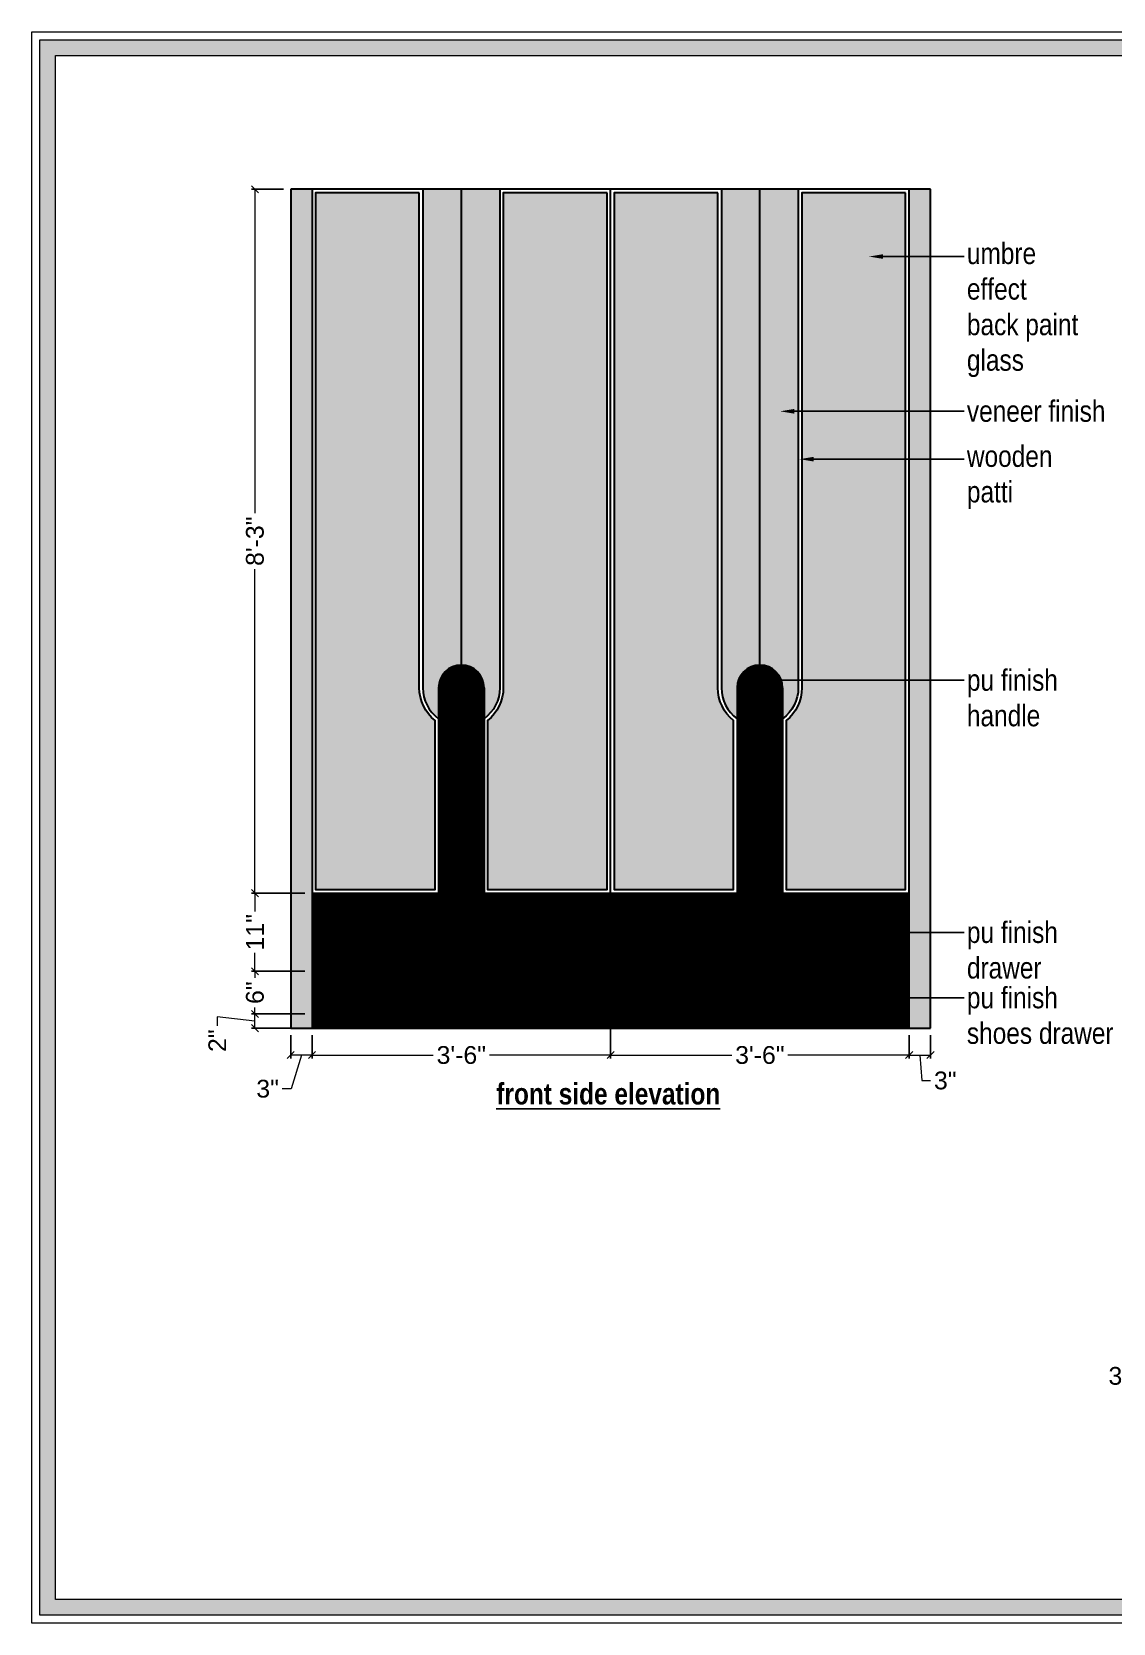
# Model space of a CAD drawing. Header units: millimetres. Extents: x 56222 to 3066687, y -650199 to -121287.
# Drawn here: x 132089.1 to 132241.2, y -184296.9 to -184073 of the extents above; entities that cross this region are included whole.
import ezdxf
from ezdxf import colors
from ezdxf.entities.mleader import LeaderData, LeaderLine
from ezdxf.math import Vec2, Vec3

# ---------------------------------------------------------------- set-up
doc = ezdxf.new("R2010")
doc.units = ezdxf.units.MM
doc.header["$MEASUREMENT"] = 0
doc.header["$PDMODE"] = 35
doc.linetypes.add('DASHEDX2', pattern=[1.5, 1, -0.5])
doc.layers.get('Defpoints').update_dxf_attribs({"color": 220})
doc.layers.add('AR HATCH-7', color=7, linetype='Continuous')
for name, color, linetype, lineweight in [('dim05', 1, 'Continuous', 13), ('Dimension', 10, 'DASHEDX2', 20), ('FURNITURE', 32, 'Continuous', 9), ('Labelling', 1, 'Continuous', 25), ('Text', 7, 'Continuous', 15), ('wall', 7, 'Continuous', 30)]:
    doc.layers.add(name, color=color, linetype=linetype, lineweight=lineweight)
doc.styles.add('Arial', font='arial.ttf')
doc.styles.get("Standard").update_dxf_attribs({"font": 'arial.ttf', "height": 6})
doc.styles.add('style4', font='ARIALN.TTF')
doc.dimstyles.new('ISO-25', dxfattribs={"dimtxt": 2.5, "dimasz": 1, "dimexe": 0.5, "dimexo": 1, "dimtad": 0, "dimdec": 1, "dimlunit": 4, "dimtxsty": 'Standard', "dimblk": 'OBLIQUE', "dimcen": 2.5, "dimclrd": 1, "dimclre": 1, "dimclrt": 5, "dimadec": 0, "dimazin": 0, "dimtfac": 1, "dimtdec": 1, "dimtmove": 0, "dimatfit": 3, "dimfxl": 1, "dimlwd": -1, "dimarcsym": 0})
pattern_1 = [(45, (-484.1158338920504, -221.1737090843963), (-0.08838834764831845, 0.08838834764831845), [])]

# ---------------------------------------------------------------- blocks, each defined once
blk = doc.blocks.new('_Oblique')
at = {"layer": 'wall', "color": 0, "lineweight": -2}
blk.add_line((-0.5, -0.5), (0.5, 0.5), dxfattribs=at)
blk = doc.blocks.new('*D395')
at = {"layer": 'Defpoints', "color": 0, "lineweight": 30, "transparency": 16777216}
for p in [(132244.0675643512, -184247.1192858882), (132247.0675643512, -184252.5040065575), (132247.0675643512, -184258.7678637169)]:
    blk.add_point(p, dxfattribs=at)
at = {"layer": 'dim05', "color": 1, "linetype": 'Continuous', "lineweight": -2, "transparency": 16777216}
for p, q in [((132244.0675643512, -184248.1192858882), (132244.0675643512, -184259.2678637169)), ((132247.0675643512, -184253.5040065575), (132247.0675643512, -184259.2678637169))]:
    blk.add_line(p, q, dxfattribs=at)
at = {"layer": 'dim05', "color": 1, "linetype": 'Continuous', "transparency": 16777216}
for p, q in [((132244.0675643512, -184258.7678637169), (132247.0675643512, -184258.7678637169)), ((132245.5675643512, -184258.7678637169), (132245.4699888273, -184262.0974364854)), ((132245.4699888273, -184262.0974364854), (132244.2199888273, -184262.0974364854))]:
    blk.add_line(p, q, dxfattribs=at)
at = {"layer": 'dim05', "color": 1, "transparency": 16777216, "rotation": 180}
blk.add_blockref('_Oblique', (132244.0675643512, -184258.7678637169), dxfattribs=at)
at = {"layer": 'dim05', "color": 1, "transparency": 16777216}
blk.add_blockref('_Oblique', (132247.0675643512, -184258.7678637169), dxfattribs=at)
at = {"layer": 'dim05', "color": 5, "lineweight": 25, "transparency": 16777216, "insert": (132242.1591088819, -184262.0974364854), "char_height": 2.5, "attachment_point": 5, "style": 'Arial'}
blk.add_mtext('3"', dxfattribs=at)
blk = doc.blocks.new('*D426')
at = {"layer": 'Defpoints', "color": 0, "lineweight": 30, "transparency": 16777216}
for p in [(132170.5322580547, -184211.1812496214), (132128.5322580547, -184213.1812496214), (132170.5322580547, -184216.9646785323)]:
    blk.add_point(p, dxfattribs=at)
at = {"layer": 'dim05', "color": 1, "linetype": 'Continuous', "lineweight": -2, "transparency": 16777216}
for p, q in [((132170.5322580547, -184212.1812496214), (132170.5322580547, -184217.4646785323)), ((132128.5322580547, -184214.1812496214), (132128.5322580547, -184217.4646785323))]:
    blk.add_line(p, q, dxfattribs=at)
at = {"layer": 'dim05', "color": 1, "linetype": 'Continuous', "transparency": 16777216}
for p, q in [((132128.5322580547, -184216.9646785323), (132145.5852935253, -184216.9646785323)), ((132170.5322580547, -184216.9646785323), (132153.479222584, -184216.9646785323))]:
    blk.add_line(p, q, dxfattribs=at)
at = {"layer": 'dim05', "color": 1, "transparency": 16777216, "rotation": 180}
blk.add_blockref('_Oblique', (132128.5322580547, -184216.9646785323), dxfattribs=at)
at = {"layer": 'dim05', "color": 1, "transparency": 16777216}
blk.add_blockref('_Oblique', (132170.5322580547, -184216.9646785323), dxfattribs=at)
at = {"layer": 'dim05', "color": 5, "lineweight": 25, "transparency": 16777216, "insert": (132149.5322580547, -184216.9646785323), "char_height": 2.5, "attachment_point": 5, "style": 'Arial'}
blk.add_mtext('3\'-6"', dxfattribs=at)
blk = doc.blocks.new('*D427')
at = {"layer": 'Defpoints', "color": 0, "lineweight": 30, "transparency": 16777216}
for p in [(132170.5322580547, -184211.1812496214), (132212.5322580547, -184213.1812496214), (132212.5322580547, -184216.9646785323)]:
    blk.add_point(p, dxfattribs=at)
at = {"layer": 'dim05', "color": 1, "linetype": 'Continuous', "lineweight": -2, "transparency": 16777216}
for p, q in [((132170.5322580547, -184212.1812496214), (132170.5322580547, -184217.4646785323)), ((132212.5322580547, -184214.1812496214), (132212.5322580547, -184217.4646785323))]:
    blk.add_line(p, q, dxfattribs=at)
at = {"layer": 'dim05', "color": 1, "linetype": 'Continuous', "transparency": 16777216}
for p, q in [((132170.5322580547, -184216.9646785323), (132187.5852935253, -184216.9646785323)), ((132212.5322580547, -184216.9646785323), (132195.479222584, -184216.9646785323))]:
    blk.add_line(p, q, dxfattribs=at)
at = {"layer": 'dim05', "color": 1, "transparency": 16777216, "rotation": 180}
blk.add_blockref('_Oblique', (132170.5322580547, -184216.9646785323), dxfattribs=at)
at = {"layer": 'dim05', "color": 1, "transparency": 16777216}
blk.add_blockref('_Oblique', (132212.5322580547, -184216.9646785323), dxfattribs=at)
at = {"layer": 'dim05', "color": 5, "lineweight": 25, "transparency": 16777216, "insert": (132191.5322580547, -184216.9646785323), "char_height": 2.5, "attachment_point": 5, "style": 'Arial'}
blk.add_mtext('3\'-6"', dxfattribs=at)
blk = doc.blocks.new('*D428')
at = {"layer": 'Defpoints', "color": 0, "lineweight": 30, "transparency": 16777216}
for p in [(132212.5322580547, -184213.1812496214), (132215.5322580547, -184213.1812496214), (132215.5322580547, -184216.9646785323)]:
    blk.add_point(p, dxfattribs=at)
at = {"layer": 'dim05', "color": 1, "linetype": 'Continuous', "lineweight": -2, "transparency": 16777216}
for p, q in [((132212.5322580547, -184214.1812496214), (132212.5322580547, -184217.4646785323)), ((132215.5322580547, -184214.1812496214), (132215.5322580547, -184217.4646785323))]:
    blk.add_line(p, q, dxfattribs=at)
at = {"layer": 'dim05', "color": 1, "linetype": 'Continuous', "transparency": 16777216}
for p, q in [((132212.5322580547, -184216.9646785323), (132215.5322580547, -184216.9646785323)), ((132214.0322580547, -184216.9646785323), (132214.3014517326, -184220.546752935)), ((132214.3014517326, -184220.546752935), (132215.5514517326, -184220.546752935))]:
    blk.add_line(p, q, dxfattribs=at)
at = {"layer": 'dim05', "color": 1, "transparency": 16777216, "rotation": 180}
blk.add_blockref('_Oblique', (132212.5322580547, -184216.9646785323), dxfattribs=at)
at = {"layer": 'dim05', "color": 1, "transparency": 16777216}
blk.add_blockref('_Oblique', (132215.5322580547, -184216.9646785323), dxfattribs=at)
at = {"layer": 'dim05', "color": 5, "lineweight": 25, "transparency": 16777216, "insert": (132217.612331678, -184220.546752935), "char_height": 2.5, "attachment_point": 5, "style": 'Arial'}
blk.add_mtext('3"', dxfattribs=at)
blk = doc.blocks.new('*D429')
at = {"layer": 'Defpoints', "color": 0, "lineweight": 30, "transparency": 16777216}
for p in [(132125.5322580547, -184213.1812496214), (132128.5322580547, -184213.1812496214), (132125.5322580547, -184216.9646785323)]:
    blk.add_point(p, dxfattribs=at)
at = {"layer": 'dim05', "color": 1, "linetype": 'Continuous', "lineweight": -2, "transparency": 16777216}
for p, q in [((132125.5322580547, -184214.1812496214), (132125.5322580547, -184217.4646785323)), ((132128.5322580547, -184214.1812496214), (132128.5322580547, -184217.4646785323))]:
    blk.add_line(p, q, dxfattribs=at)
at = {"layer": 'dim05', "color": 1, "linetype": 'Continuous', "transparency": 16777216}
for p, q in [((132128.5322580547, -184216.9646785323), (132125.5322580547, -184216.9646785323)), ((132127.0322580547, -184216.9646785323), (132125.5963781092, -184221.7038262772)), ((132125.5963781092, -184221.7038262772), (132124.3463781092, -184221.7038262772))]:
    blk.add_line(p, q, dxfattribs=at)
at = {"layer": 'dim05', "color": 1, "transparency": 16777216, "rotation": 180}
blk.add_blockref('_Oblique', (132125.5322580547, -184216.9646785323), dxfattribs=at)
at = {"layer": 'dim05', "color": 1, "transparency": 16777216}
blk.add_blockref('_Oblique', (132128.5322580547, -184216.9646785323), dxfattribs=at)
at = {"layer": 'dim05', "color": 5, "lineweight": 25, "transparency": 16777216, "insert": (132122.2854981638, -184221.7038262772), "char_height": 2.5, "attachment_point": 5, "style": 'Arial'}
blk.add_mtext('3"', dxfattribs=at)
blk = doc.blocks.new('*D430')
at = {"layer": 'Defpoints', "color": 0, "lineweight": 30, "transparency": 16777216}
for p in [(132120.504905063, -184211.1812496215), (132128.5322580547, -184211.1812496215), (132128.5322580547, -184213.1812496215)]:
    blk.add_point(p, dxfattribs=at)
at = {"layer": 'dim05', "color": 1, "linetype": 'Continuous', "lineweight": -2, "transparency": 16777216}
for p, q in [((132127.5322580547, -184211.1812496215), (132120.004905063, -184211.1812496215)), ((132127.5322580547, -184213.1812496215), (132120.004905063, -184213.1812496215))]:
    blk.add_line(p, q, dxfattribs=at)
at = {"layer": 'dim05', "color": 1, "linetype": 'Continuous', "transparency": 16777216}
for p, q in [((132120.504905063, -184213.1812496215), (132120.504905063, -184211.1812496215)), ((132120.504905063, -184212.1812496215), (132115.2018159775, -184211.6009681484)), ((132115.2018159775, -184211.6009681484), (132115.2018159775, -184212.8509681484))]:
    blk.add_line(p, q, dxfattribs=at)
at = {"layer": 'dim05', "color": 1, "transparency": 16777216}
for p, rotation in [((132120.504905063, -184211.1812496215), 90), ((132120.504905063, -184213.1812496215), 270)]:
    blk.add_blockref('_Oblique', p, dxfattribs=dict(at, rotation=rotation))
at = {"layer": 'dim05', "color": 5, "lineweight": 25, "transparency": 16777216, "insert": (132115.2018159774, -184214.9340172617), "char_height": 2.5, "attachment_point": 5, "rotation": 90, "style": 'Arial'}
blk.add_mtext('2"', dxfattribs=at)
blk = doc.blocks.new('*D431')
at = {"layer": 'Defpoints', "color": 0, "lineweight": 30, "transparency": 16777216}
for p in [(132120.504905063, -184205.1812496215), (132128.5322580547, -184205.1812496215), (132128.5322580547, -184211.1812496215)]:
    blk.add_point(p, dxfattribs=at)
at = {"layer": 'dim05', "color": 1, "linetype": 'Continuous', "lineweight": -2, "transparency": 16777216}
for p, q in [((132127.5322580547, -184205.1812496215), (132120.004905063, -184205.1812496215)), ((132127.5322580547, -184211.1812496215), (132120.004905063, -184211.1812496215))]:
    blk.add_line(p, q, dxfattribs=at)
at = {"layer": 'dim05', "color": 1, "linetype": 'Continuous', "transparency": 16777216}
for p, q in [((132120.504905063, -184205.1812496215), (132120.504905063, -184206.1126957333)), ((132120.504905063, -184211.1812496215), (132120.504905063, -184210.2498035096))]:
    blk.add_line(p, q, dxfattribs=at)
at = {"layer": 'dim05', "color": 1, "transparency": 16777216}
for p, rotation in [((132120.504905063, -184205.1812496215), 90), ((132120.504905063, -184211.1812496215), 270)]:
    blk.add_blockref('_Oblique', p, dxfattribs=dict(at, rotation=rotation))
at = {"layer": 'dim05', "color": 5, "lineweight": 25, "transparency": 16777216, "insert": (132120.5049050629, -184208.1812496215), "char_height": 2.5, "attachment_point": 5, "rotation": 90, "style": 'Arial'}
blk.add_mtext('6"', dxfattribs=at)
blk = doc.blocks.new('*D432')
at = {"layer": 'Defpoints', "color": 0, "lineweight": 30, "transparency": 16777216}
for p in [(132120.504905063, -184194.1812496215), (132128.5322580547, -184194.1812496215), (132128.5322580547, -184205.1812496215)]:
    blk.add_point(p, dxfattribs=at)
at = {"layer": 'dim05', "color": 1, "linetype": 'Continuous', "lineweight": -2, "transparency": 16777216}
for p, q in [((132127.5322580547, -184194.1812496215), (132120.004905063, -184194.1812496215)), ((132127.5322580547, -184205.1812496215), (132120.004905063, -184205.1812496215))]:
    blk.add_line(p, q, dxfattribs=at)
at = {"layer": 'dim05', "color": 1, "linetype": 'Continuous', "transparency": 16777216}
for p, q in [((132120.504905063, -184194.1812496215), (132120.504905063, -184196.7660040553)), ((132120.504905063, -184205.1812496215), (132120.504905063, -184202.5964951876))]:
    blk.add_line(p, q, dxfattribs=at)
at = {"layer": 'dim05', "color": 1, "transparency": 16777216}
for p, rotation in [((132120.504905063, -184194.1812496215), 90), ((132120.504905063, -184205.1812496215), 270)]:
    blk.add_blockref('_Oblique', p, dxfattribs=dict(at, rotation=rotation))
at = {"layer": 'dim05', "color": 5, "lineweight": 25, "transparency": 16777216, "insert": (132120.504905063, -184199.6812496215), "char_height": 2.5, "attachment_point": 5, "rotation": 90, "style": 'Arial'}
blk.add_mtext('11"', dxfattribs=at)
blk = doc.blocks.new('*D433')
at = {"layer": 'Defpoints', "color": 0, "lineweight": 30, "transparency": 16777216}
for p in [(132120.5049050631, -184095.1812496215), (132125.5322580547, -184095.1812496215), (132128.5322580547, -184194.1812496215)]:
    blk.add_point(p, dxfattribs=at)
at = {"layer": 'dim05', "color": 1, "linetype": 'Continuous', "lineweight": -2, "transparency": 16777216}
for p, q in [((132124.5322580547, -184095.1812496215), (132120.0049050631, -184095.1812496215)), ((132127.5322580547, -184194.1812496215), (132120.0049050631, -184194.1812496215))]:
    blk.add_line(p, q, dxfattribs=at)
at = {"layer": 'dim05', "color": 1, "linetype": 'Continuous', "transparency": 16777216}
for p, q in [((132120.5049050631, -184095.1812496215), (132120.5049050631, -184140.7317271113)), ((132120.5049050631, -184194.1812496215), (132120.5049050631, -184148.6307721317))]:
    blk.add_line(p, q, dxfattribs=at)
at = {"layer": 'dim05', "color": 1, "transparency": 16777216}
for p, rotation in [((132120.5049050631, -184095.1812496215), 90), ((132120.5049050631, -184194.1812496215), 270)]:
    blk.add_blockref('_Oblique', p, dxfattribs=dict(at, rotation=rotation))
at = {"layer": 'dim05', "color": 5, "lineweight": 25, "transparency": 16777216, "insert": (132120.504905063, -184144.6812496215), "char_height": 2.5, "attachment_point": 5, "rotation": 90, "style": 'Arial'}
blk.add_mtext('8\'-3"', dxfattribs=at)

msp = doc.modelspace()

# ---------------------------------------------------------------- hatches: boundary and pattern name
at = {"layer": 'AR HATCH-7', "lineweight": 30, "true_color": 0x9b9278, "transparency": 33554687}
h = msp.add_hatch(color=252, dxfattribs=at)
h.dxf.hatch_style = 1
h.paths.add_polyline_path([(132128.5322580547, -184095.1812496214), (132125.5322580547, -184095.1812496214), (132125.5322580547, -184213.1812496214), (132128.5322580547, -184213.1812496214)])
h.paths.add_polyline_path([(132215.5322580546, -184095.1812496214), (132212.5322580546, -184095.1812496214), (132212.5322580546, -184213.1812496214), (132215.5322580547, -184213.1812496214)])
at = {"layer": 'AR HATCH-7', "lineweight": 30, "true_color": 0xf6f4f3, "transparency": 33554687}
h = msp.add_hatch(color=7, dxfattribs=at)
h.dxf.hatch_style = 1
h.set_gradient(color1=(231, 226, 223), color2=(247, 171, 174), name='CURVED')
h.paths.add_polyline_path([(132143.6271474333, -184095.6812496214), (132129.0322580547, -184095.6812496214), (132129.0322580547, -184193.6812496214), (132145.8320202063, -184193.6812496214), (132145.8320202063, -184169.9087203216, -0.2271902539685033), (132143.6271474333, -184165.306702143)])
h.paths.add_polyline_path([(132170.0322580547, -184095.6812496214), (132155.437368676, -184095.6812496214), (132155.437368676, -184165.306702143, -0.2271902539685033), (132153.232495903, -184169.9087203216), (132153.232495903, -184193.6812496214), (132170.0322580547, -184193.6812496215)])
h.paths.add_polyline_path([(132185.6271474333, -184095.6812496214), (132171.0322580547, -184095.6812496214), (132171.0322580547, -184193.6812496215), (132187.8320202063, -184193.6812496215), (132187.8320202063, -184169.9087203217, -0.2271902539685033), (132185.6271474333, -184165.3067021431)])
h.paths.add_polyline_path([(132212.0322580546, -184095.6812496214), (132197.437368676, -184095.6812496214), (132197.437368676, -184165.3067021431, -0.2271902539685032), (132195.232495903, -184169.9087203217), (132195.232495903, -184193.6812496215), (132212.0322580547, -184193.6812496215)])
at = {"layer": 'AR HATCH-7', "lineweight": 30, "true_color": 0x9b9278, "transparency": 33554687}
h = msp.add_hatch(color=252, dxfattribs=at)
h.dxf.hatch_style = 1
edge = h.paths.add_edge_path()
edge.add_line((132154.937368676, -184095.1812496214), (132149.5322580547, -184095.1812496214))
edge.add_line((132149.5322580547, -184095.1812496214), (132149.5322580547, -184162.1064642947))
edge.add_arc((132149.5322580546, -184165.3067021431), 3.200237848388497, 5.210267772781663e-10, 89.99999999947897, ccw=False)
edge.add_line((132152.732495903, -184165.306702143), (132152.732495903, -184169.6625830577))
edge.add_arc((132149.5322580547, -184165.306702143), 5.405110621352224, 306.3044869482983, 360)
edge.add_line((132154.937368676, -184165.306702143), (132154.937368676, -184095.1812496214))
edge = h.paths.add_edge_path()
edge.add_line((132149.5322580547, -184095.1812496214), (132144.1271474333, -184095.1812496214))
edge.add_line((132144.1271474333, -184095.1812496214), (132144.1271474333, -184165.306702143))
edge.add_arc((132149.5322580547, -184165.306702143), 5.405110621359199, 180, 233.6955130517016)
edge.add_line((132146.3320202063, -184169.6625830577), (132146.3320202063, -184165.306702143))
edge.add_arc((132149.5322580547, -184165.306702143), 3.200237848359393, 90, 180, ccw=False)
edge.add_line((132149.5322580547, -184162.1064642947), (132149.5322580547, -184095.1812496214))
edge = h.paths.add_edge_path()
edge.add_line((132191.5322580547, -184095.1812496214), (132186.1271474333, -184095.1812496214))
edge.add_line((132186.1271474333, -184095.1812496214), (132186.1271474333, -184165.3067021431))
edge.add_arc((132191.5322580547, -184165.306702143), 5.405110621417407, 180.000000000617, 233.6955130515697)
edge.add_line((132188.3320202063, -184169.6625830578), (132188.3320202063, -184165.3067021431))
edge.add_arc((132191.5322580547, -184165.306702143), 3.200237848359393, 90, 180.0000000005211, ccw=False)
edge.add_line((132191.5322580547, -184162.1064642947), (132191.5322580547, -184095.1812496214))
edge = h.paths.add_edge_path()
edge.add_line((132196.937368676, -184095.1812496214), (132191.5322580547, -184095.1812496214))
edge.add_line((132191.5322580547, -184095.1812496214), (132191.5322580547, -184162.1064642947))
edge.add_arc((132191.5322580546, -184165.3067021431), 3.200237848359393, 0, 89.99999999947897, ccw=False)
edge.add_line((132194.732495903, -184165.3067021431), (132194.732495903, -184169.6625830578))
edge.add_arc((132191.5322580546, -184165.306702143), 5.405110621433596, 306.3044869484303, 359.999999999383)
edge.add_line((132196.937368676, -184165.3067021431), (132196.937368676, -184095.1812496214))
at = {"layer": 'AR HATCH-7', "lineweight": 30, "true_color": 0xe7e9e7, "transparency": 33554687}
h = msp.add_hatch(dxfattribs=at)
h.set_pattern_fill('ANSI31', color=254)
h.set_pattern_definition(pattern_1)
h.paths.add_polyline_path([(132149.5322580547, -184162.1064642947, 0.4142135623739581), (132146.3320202063, -184165.306702143), (132146.3320202063, -184194.1812496214), (132149.5322580547, -184194.1812496214)])
h.paths.add_polyline_path([(132152.732495903, -184165.306702143, 0.4142135623722322), (132149.5322580547, -184162.1064642947), (132149.5322580547, -184194.1812496214), (132152.732495903, -184194.1812496214)])
h.paths.add_polyline_path([(132191.5322580547, -184162.1064642947, 0.4142135623730963), (132188.3320202063, -184165.3067021431), (132188.3320202063, -184194.1812496214), (132191.5322580547, -184194.1812496215)])
h.paths.add_polyline_path([(132194.732495903, -184165.3067021431, 0.4142135623730951), (132191.5322580547, -184162.1064642947), (132191.5322580547, -184194.1812496215), (132194.732495903, -184194.1812496215)])
h = msp.add_hatch(dxfattribs=at)
h.set_pattern_fill('ANSI31', color=254)
h.set_pattern_definition(pattern_1)
h.paths.add_polyline_path([(132149.5322580547, -184194.1812496214), (132128.5322580547, -184194.1812496214), (132128.5322580547, -184205.1812496214), (132149.5322580547, -184205.1812496214)])
h.paths.add_polyline_path([(132170.5322580547, -184194.1812496214), (132149.5322580547, -184194.1812496214), (132149.5322580547, -184205.1812496214), (132170.5322580547, -184205.1812496214)])
h.paths.add_polyline_path([(132191.5322580547, -184194.1812496214), (132170.5322580547, -184194.1812496214), (132170.5322580547, -184205.1812496214), (132191.5322580547, -184205.1812496214)])
h.paths.add_polyline_path([(132212.5322580546, -184194.1812496215), (132191.5322580547, -184194.1812496215), (132191.5322580547, -184205.1812496214), (132212.5322580546, -184205.1812496214)])
h = msp.add_hatch(dxfattribs=at)
h.set_pattern_fill('ANSI31', color=254)
h.set_pattern_definition(pattern_1)
h.paths.add_polyline_path([(132212.5322580546, -184205.1812496214), (132170.5322580547, -184205.1812496214), (132170.5322580547, -184206.1812496215), (132170.5322580547, -184211.1812496214), (132212.5322580546, -184211.1812496214)])
h.paths.add_polyline_path([(132170.5322580547, -184206.1812496215), (132170.5322580547, -184205.1812496214), (132128.5322580547, -184205.1812496214), (132128.5322580547, -184211.1812496214), (132170.5322580547, -184211.1812496214)])
h = msp.add_hatch(dxfattribs=at)
h.set_pattern_fill('ANSI31', color=254)
h.set_pattern_definition(pattern_1)
h.paths.add_polyline_path([(132212.5322580546, -184211.1812496214), (132128.5322580547, -184211.1812496214), (132128.5322580547, -184213.1812496214), (132212.5322580546, -184213.1812496214)])
at = {"layer": 'Dimension', "linetype": 'Continuous', "true_color": 0xd39e00}
h = msp.add_hatch(color=42, dxfattribs=at)
h.paths.add_polyline_path([(132090.2204212621, -184074.139210203), (132090.2204212621, -184295.7614149315), (132405.080425059, -184295.7614149315), (132405.080425059, -184074.139210203)])
h.paths.add_polyline_path([(132092.4301703523, -184076.348959293), (132402.8706759689, -184076.348959293), (132402.8706759689, -184293.5516658415), (132092.4301703523, -184293.5516658415)], flags=16)

# ---------------------------------------------------------------- linework, layer by layer
at = {"layer": 'Dimension', "color": 42, "linetype": 'Continuous', "true_color": 0xd39e00, "elevation": 0.0151488152802342}
for points in [[(132089.1155467171, -184073.0343356579), (132406.185299604, -184073.0343356579), (132406.185299604, -184296.8662894766), (132089.1155467171, -184296.8662894766)], [(132090.2204212621, -184074.139210203), (132405.080425059, -184074.139210203), (132405.080425059, -184295.7614149315), (132090.2204212621, -184295.7614149315)], [(132092.4301703523, -184076.348959293), (132402.8706759689, -184076.348959293), (132402.8706759689, -184293.5516658415), (132092.4301703523, -184293.5516658415)]]:
    msp.add_lwpolyline(points, close=True, dxfattribs=at)
at = {"layer": 'FURNITURE', "lineweight": 30}
for p, q in [((132125.5322580547, -184095.1812496214, 0.0151488152802342), (132125.5322580547, -184213.1812496214, 0.0151488152802342)), ((132215.5322580546, -184095.1812496214, 0.0151488152802342), (132125.5322580547, -184095.1812496214, 0.0151488152802342)), ((132128.5322580547, -184095.1812496214, 0.0151488152802342), (132128.5322580547, -184213.1812496214, 0.0151488152802342)), ((132149.5322580547, -184095.1812496214, 0.0151488152802342), (132149.5322580547, -184194.1812496214, 0.0151488152802342)), ((132170.5322580547, -184206.1812496215, 0.0151488152802342), (132170.5322580547, -184095.1812496214, 0.0151488152802342)), ((132191.5322580547, -184194.1812496215, 0.0151488152802342), (132191.5322580547, -184095.1812496214, 0.0151488152802342)), ((132212.5322580546, -184213.1812496214, 0.0151488152802342), (132212.5322580546, -184095.1812496214, 0.0151488152802342)), ((132215.5322580547, -184213.1812496214, 0.0151488152802342), (132215.5322580546, -184095.1812496214, 0.0151488152802342)), ((132146.3320202063, -184165.306702143, 0.0151488152802342), (132146.3320202063, -184194.1812496214, 0.0151488152802342)), ((132152.732495903, -184165.306702143, 0.0151488152802342), (132152.732495903, -184194.1812496214, 0.0151488152802342)), ((132188.3320202063, -184165.3067021431, 0.0151488152802342), (132188.3320202063, -184194.1812496215, 0.0151488152802342)), ((132194.732495903, -184165.3067021431, 0.0151488152802342), (132194.732495903, -184194.1812496215, 0.0151488152802342)), ((132128.5322580547, -184194.1812496214, 0.0151488152802342), (132212.5322580546, -184194.1812496215, 0.0151488152802342)), ((132149.5322580547, -184194.1812496214, 0.0151488152802342), (132149.5322580547, -184205.1812496214, 0.0151488152802342)), ((132191.5322580547, -184194.1812496215, 0.0151488152802342), (132191.5322580547, -184205.1812496215, 0.0151488152802342)), ((132128.5322580547, -184205.1812496214, 0.0151488152802342), (132212.5322580546, -184205.1812496214, 0.0151488152802342)), ((132170.5322580547, -184206.1812496214, 0.0151488152802342), (132170.5322580547, -184211.1812496214, 0.0151488152802342)), ((132128.5322580547, -184211.1812496214, 0.0151488152802342), (132212.5322580546, -184211.1812496214, 0.0151488152802342)), ((132125.5322580547, -184213.1812496214, 0.0151488152802342), (132215.5322580547, -184213.1812496214, 0.0151488152802342))]:
    msp.add_line(p, q, dxfattribs=at)
at = {"layer": 'FURNITURE', "lineweight": 5}
for p in [(132128.5322580547, -184195.1812496215, 0.0151488152802342), (132212.5322580546, -184195.1812496215, 0.0151488152802342)]:
    msp.add_line(p, (132170.5322580547, -184195.1812496215, 0.0151488152802342), dxfattribs=at)
at = {"layer": 'FURNITURE', "lineweight": 30, "elevation": 0.0151488152802342}
for points in [[(132143.6271474333, -184095.6812496214), (132129.0322580547, -184095.6812496214), (132129.0322580547, -184193.6812496214), (132145.8320202063, -184193.6812496214), (132145.8320202063, -184169.9087203216, -0.2271902539686238), (132143.6271474333, -184165.306702143)], [(132170.0322580547, -184095.6812496214), (132155.437368676, -184095.6812496214), (132155.437368676, -184165.306702143, -0.2271902539686236), (132153.232495903, -184169.9087203216), (132153.232495903, -184193.6812496214), (132170.0322580547, -184193.6812496215)], [(132185.6271474333, -184095.6812496214), (132171.0322580547, -184095.6812496214), (132171.0322580547, -184193.6812496215), (132187.8320202063, -184193.6812496215), (132187.8320202063, -184169.9087203217, -0.2271902539686238), (132185.6271474333, -184165.3067021431)], [(132212.0322580546, -184095.6812496214), (132197.437368676, -184095.6812496214), (132197.437368676, -184165.3067021431, -0.2271902539686236), (132195.232495903, -184169.9087203217), (132195.232495903, -184193.6812496215), (132212.0322580547, -184193.6812496215)]]:
    msp.add_lwpolyline(points, format="xyb", close=True, dxfattribs=at)
for points in [[(132144.1271474333, -184095.1812496214), (132144.1271474333, -184165.306702143, 0.2386740552064184), (132146.3320202063, -184169.6625830577)], [(132154.937368676, -184095.1812496214), (132154.937368676, -184165.306702143, -0.2386740552064184), (132152.732495903, -184169.6625830577)], [(132186.1271474333, -184095.1812496214), (132186.1271474333, -184165.3067021431, 0.2386740552064184), (132188.3320202063, -184169.6625830578)], [(132196.937368676, -184095.1812496214), (132196.937368676, -184165.3067021431, -0.2386740552064184), (132194.732495903, -184169.6625830578)]]:
    msp.add_lwpolyline(points, format="xyb", dxfattribs=at)
at = {"layer": 'FURNITURE', "lineweight": 30}
for centre, start, end in [((132149.5322580547, -184165.306702143, 0.0151488152802342), 90, 180), ((132149.5322580547, -184165.306702143, 0.0151488152802342), 0, 90), ((132191.5322580547, -184165.3067021431, 0.0151488152802342), 90, 180), ((132191.5322580547, -184165.3067021431, 0.0151488152802342), 0, 90)]:
    msp.add_arc(centre, 3.20023784835503, start, end, dxfattribs=at)

# ---------------------------------------------------------------- texts
at = {"layer": 'Labelling', "color": 251, "true_color": 0x636466, "insert": (132170.2113478703, -184222.4279389978, 0.0151488152802342), "char_height": 3, "attachment_point": 5, "style": 'style4'}
msp.add_mtext_dynamic_manual_height_columns('{\\fArial Narrow|b1|i0|c0|p34;\\Lfront side elevation}', width=79.10805762155178, gutter_width=1, heights=[0], dxfattribs=at)

# ---------------------------------------------------------------- dimensions: what is measured, and where the dimension line sits
at = {"layer": 'dim05', "color": 27, "lineweight": 25, "true_color": 0x7d5120}
for base, p1, p2, picture, middle in [((132120.5049050631, -184095.1812496215, 0.0151488152802342), (132128.5322580547, -184194.1812496214, 0.0151488152802342), (132125.5322580547, -184095.1812496214, 0.0151488152802342), '*D433', (132120.504905063, -184144.6812496215, 0.0151488152802342)), ((132120.504905063, -184194.1812496215, 0.0151488152802342), (132128.5322580547, -184205.1812496214, 0.0151488152802342), (132128.5322580547, -184194.1812496214, 0.0151488152802342), '*D432', (132120.504905063, -184199.6812496215, 0.0151488152802342)), ((132120.504905063, -184205.1812496215, 0.0151488152802342), (132128.5322580547, -184211.1812496214, 0.0151488152802342), (132128.5322580547, -184205.1812496214, 0.0151488152802342), '*D431', (132120.5049050629, -184208.1812496215, 0.0151488152802342))]:
    dim = msp.add_linear_dim(base=base, p1=p1, p2=p2, angle=90, dimstyle='ISO-25', override={"dimtxsty": 'Arial'}, dxfattribs=at)
    dim.commit()
    dim.dimension.update_dxf_attribs({"geometry": picture, "text_midpoint": middle})
dim = msp.add_linear_dim(base=(132120.504905063, -184211.1812496215, 0.0151488152802342), p1=(132128.5322580547, -184213.1812496214, 0.0151488152802342), p2=(132128.5322580547, -184211.1812496214, 0.0151488152802342), angle=90, dimstyle='ISO-25', override={"dimtxsty": 'Arial', "dimtmove": 1}, dxfattribs=at)
dim.commit()
dim.dimension.update_dxf_attribs({"geometry": '*D430', "text_midpoint": (132115.2018159774, -184213.4759681484, 0.0151488152802342), "dimtype": 160})
for base, p1, p2, picture, middle in [((132170.5322580547, -184216.9646785323, 0.0151488152802342), (132128.5322580547, -184213.1812496214, 0.0151488152802342), (132170.5322580547, -184211.1812496214, 0.0151488152802342), '*D426', (132149.5322580547, -184216.9646785323, 0.0151488152802342)), ((132212.5322580547, -184216.9646785323, 0.0151488152802342), (132170.5322580547, -184211.1812496214, 0.0151488152802342), (132212.5322580547, -184213.1812496214, 0.0151488152802342), '*D427', (132191.5322580547, -184216.9646785323, 0.0151488152802342))]:
    dim = msp.add_linear_dim(base=base, p1=p1, p2=p2, dimstyle='ISO-25', override={"dimtxsty": 'Arial'}, dxfattribs=at)
    dim.commit()
    dim.dimension.update_dxf_attribs({"geometry": picture, "text_midpoint": middle})
for base, p1, p2, picture, middle in [((132125.5322580547, -184216.9646785323, 0.0151488152802342), (132128.5322580547, -184213.1812496214, 0.0151488152802342), (132125.5322580547, -184213.1812496214, 0.0151488152802342), '*D429', (132123.7213781092, -184221.7038262772, 0.0151488152802342)), ((132215.5322580547, -184216.9646785323, 0.0151488152802342), (132212.5322580547, -184213.1812496214, 0.0151488152802342), (132215.5322580547, -184213.1812496214, 0.0151488152802342), '*D428', (132216.1764517326, -184220.546752935, 0.0151488152802342)), ((132247.0675643512, -184258.7678637169, 0.0151488152802342), (132244.0675643512, -184247.1192858882, 0.0151488152802342), (132247.0675643512, -184252.5040065575, 0.0151488152802342), '*D395', (132243.5949888273, -184262.0974364854, 0.0151488152802342))]:
    dim = msp.add_linear_dim(base=base, p1=p1, p2=p2, dimstyle='ISO-25', override={"dimtxsty": 'Arial', "dimtmove": 1}, dxfattribs=at)
    dim.commit()
    dim.dimension.update_dxf_attribs({"geometry": picture, "text_midpoint": middle, "dimtype": 160})

# ---------------------------------------------------------------- leaders
at = {"layer": 'Text', "color": 1, "lineweight": 0, "ltscale": 20}
ml = msp.add_multileader_mtext('Standard', dxfattribs=at)
ml.set_content('umbre \\Peffect \\Pback paint \\Pglass', color=1, style='style4')
ml.set_leader_properties()
ml.build(insert=Vec2(0, 0))
ml.multileader.update_dxf_attribs({"dogleg_length": 2.024561314337916, "arrow_head_size": 2})
ctx = ml.context
ctx.base_point, ctx.char_height, ctx.arrow_head_size, ctx.landing_gap_size, ctx.plane_origin = Vec3(132220.2555934011, -184104.6413588923, 0.0151488152802342), 3, 2, 0.4, Vec3(132206.8696770547, -184104.6413588923, 0.0151488152802342)
notes = []
notes.append((ctx, [(0, (1, 1, 0), (132218.2310320867, -184104.6413588923, 0.0151488152802342), (1, 0), 2.024561314337916, [(0, [(132206.8696770547, -184104.6413588923, 0.0151488152802342)], 0, [])])]))
ctx.mtext.insert = Vec3(132220.6555934011, -184102.700362985, 0.0151488152802342)
ml = msp.add_multileader_mtext('Standard', dxfattribs=at)
ml.set_content('veneer finish', color=1, style='style4')
ml.set_leader_properties()
ml.build(insert=Vec2(0, 0))
ml.multileader.update_dxf_attribs({"dogleg_length": 2.024561314337916, "arrow_head_size": 2})
ctx = ml.context
ctx.base_point, ctx.char_height, ctx.arrow_head_size, ctx.landing_gap_size, ctx.plane_origin = Vec3(132220.2555934011, -184126.4114339346, 0.0151488152802342), 3, 2, 0.4, Vec3(132206.8696770547, -184126.4114339346, 0.0151488152802342)
notes.append((ctx, [(0, (1, 1, 0), (132218.2310320867, -184126.4114339346, 0.0151488152802342), (1, 0), 2.024561314337916, [(0, [(132194.3686914858, -184126.4114339346, 0.0151488152802342)], 0, [])])]))
ctx.mtext.insert = Vec3(132220.6555934011, -184124.886877318, 0.0151488152802342)
ml = msp.add_multileader_mtext('Standard', dxfattribs=at)
ml.set_content('wooden \\Ppatti', color=1, style='style4')
ml.set_leader_properties()
ml.build(insert=Vec2(0, 0))
ml.multileader.update_dxf_attribs({"dogleg_length": 2.024561314337916, "arrow_head_size": 2})
ctx = ml.context
ctx.base_point, ctx.char_height, ctx.arrow_head_size, ctx.landing_gap_size, ctx.plane_origin = Vec3(132220.2555934011, -184133.1432506737, 0.0151488152802342), 3, 2, 0.4, Vec3(132206.8696770547, -184133.1432506737, 0.0151488152802342)
notes.append((ctx, [(0, (1, 1, 0), (132218.2310320867, -184133.1432506737, 0.0151488152802342), (1, 0), 2.024561314337916, [(0, [(132197.1197820692, -184133.1432506737, 0.0151488152802342)], 0, [])])]))
ctx.mtext.insert = Vec3(132220.6555934011, -184131.2268113831, 0.0151488152802342)
ml = msp.add_multileader_mtext('Standard', dxfattribs=at)
ml.set_content('pu finish\\Phandle', color=1, style='style4')
ml.set_leader_properties()
ml.build(insert=Vec2(0, 0))
ml.multileader.update_dxf_attribs({"dogleg_length": 2.024561314337916, "arrow_head_size": 2})
ctx = ml.context
ctx.base_point, ctx.char_height, ctx.arrow_head_size, ctx.landing_gap_size, ctx.plane_origin = Vec3(132220.2555934011, -184164.2381494811, 0.0151488152802342), 3, 2, 0.4, Vec3(132206.8696770547, -184164.2381494811, 0.0151488152802342)
notes.append((ctx, [(0, (1, 1, 0), (132218.2310320867, -184164.2381494811, 0.0151488152802342), (1, 0), 2.024561314337916, [(0, [(132192.2891466075, -184164.2381494811, 0.0151488152802342)], 0, [])])]))
ctx.mtext.insert = Vec3(132220.6555934011, -184162.7135928644, 0.0151488152802342)
ml = msp.add_multileader_mtext('Standard', dxfattribs=at)
ml.set_content('pu finish\\Pdrawer', color=1, style='style4')
ml.set_leader_properties()
ml.build(insert=Vec2(0, 0))
ml.multileader.update_dxf_attribs({"dogleg_length": 2.024561314337916, "arrow_head_size": 2})
ctx = ml.context
ctx.base_point, ctx.char_height, ctx.arrow_head_size, ctx.landing_gap_size, ctx.plane_origin = Vec3(132220.2555934011, -184199.7129162539, 0.0151488152802342), 3, 2, 0.4, Vec3(132206.8696770547, -184199.7129162539, 0.0151488152802342)
notes.append((ctx, [(0, (1, 1, 0), (132218.2310320867, -184199.7129162539, 0.0151488152802342), (1, 0), 2.024561314337916, [(0, [(132197.1197820692, -184199.7129162539, 0.0151488152802342)], 0, [])])]))
ctx.mtext.insert = Vec3(132220.6555934011, -184198.1883596372, 0.0151488152802342)
ml = msp.add_multileader_mtext('Standard', dxfattribs=at)
ml.set_content('pu finish \\Pshoes drawer', color=1, style='style4')
ml.set_leader_properties()
ml.build(insert=Vec2(0, 0))
ml.multileader.update_dxf_attribs({"dogleg_length": 2.024561314337916, "arrow_head_size": 2})
ctx = ml.context
ctx.base_point, ctx.char_height, ctx.arrow_head_size, ctx.landing_gap_size, ctx.plane_origin = Vec3(132220.2555934011, -184208.9052074538, 0.0151488152802342), 3, 2, 0.4, Vec3(132206.8696770547, -184208.9052074538, 0.0151488152802342)
notes.append((ctx, [(0, (1, 1, 0), (132218.2310320867, -184208.9052074538, 0.0151488152802342), (1, 0), 2.024561314337916, [(0, [(132197.1197820692, -184208.9052074538, 0.0151488152802342)], 0, [])])]))
ctx.mtext.insert = Vec3(132220.6555934011, -184207.3806508371, 0.0151488152802342)
for ctx, leaders in notes:
    for number, flags, end, landing, length, lines in leaders:
        leader = LeaderData()
        leader.index, (leader.has_last_leader_line, leader.has_dogleg_vector, leader.attachment_direction) = number, flags
        leader.last_leader_point, leader.dogleg_vector, leader.dogleg_length = Vec3(end), Vec3(landing), length
        for number, points, colour, breaks in lines:
            line = LeaderLine()
            line.index, line.vertices, line.color, line.breaks = number, Vec3.list(points), colors.encode_raw_color(colour), breaks
            leader.lines.append(line)
        ctx.leaders.append(leader)

doc.saveas('drawing.dxf')
